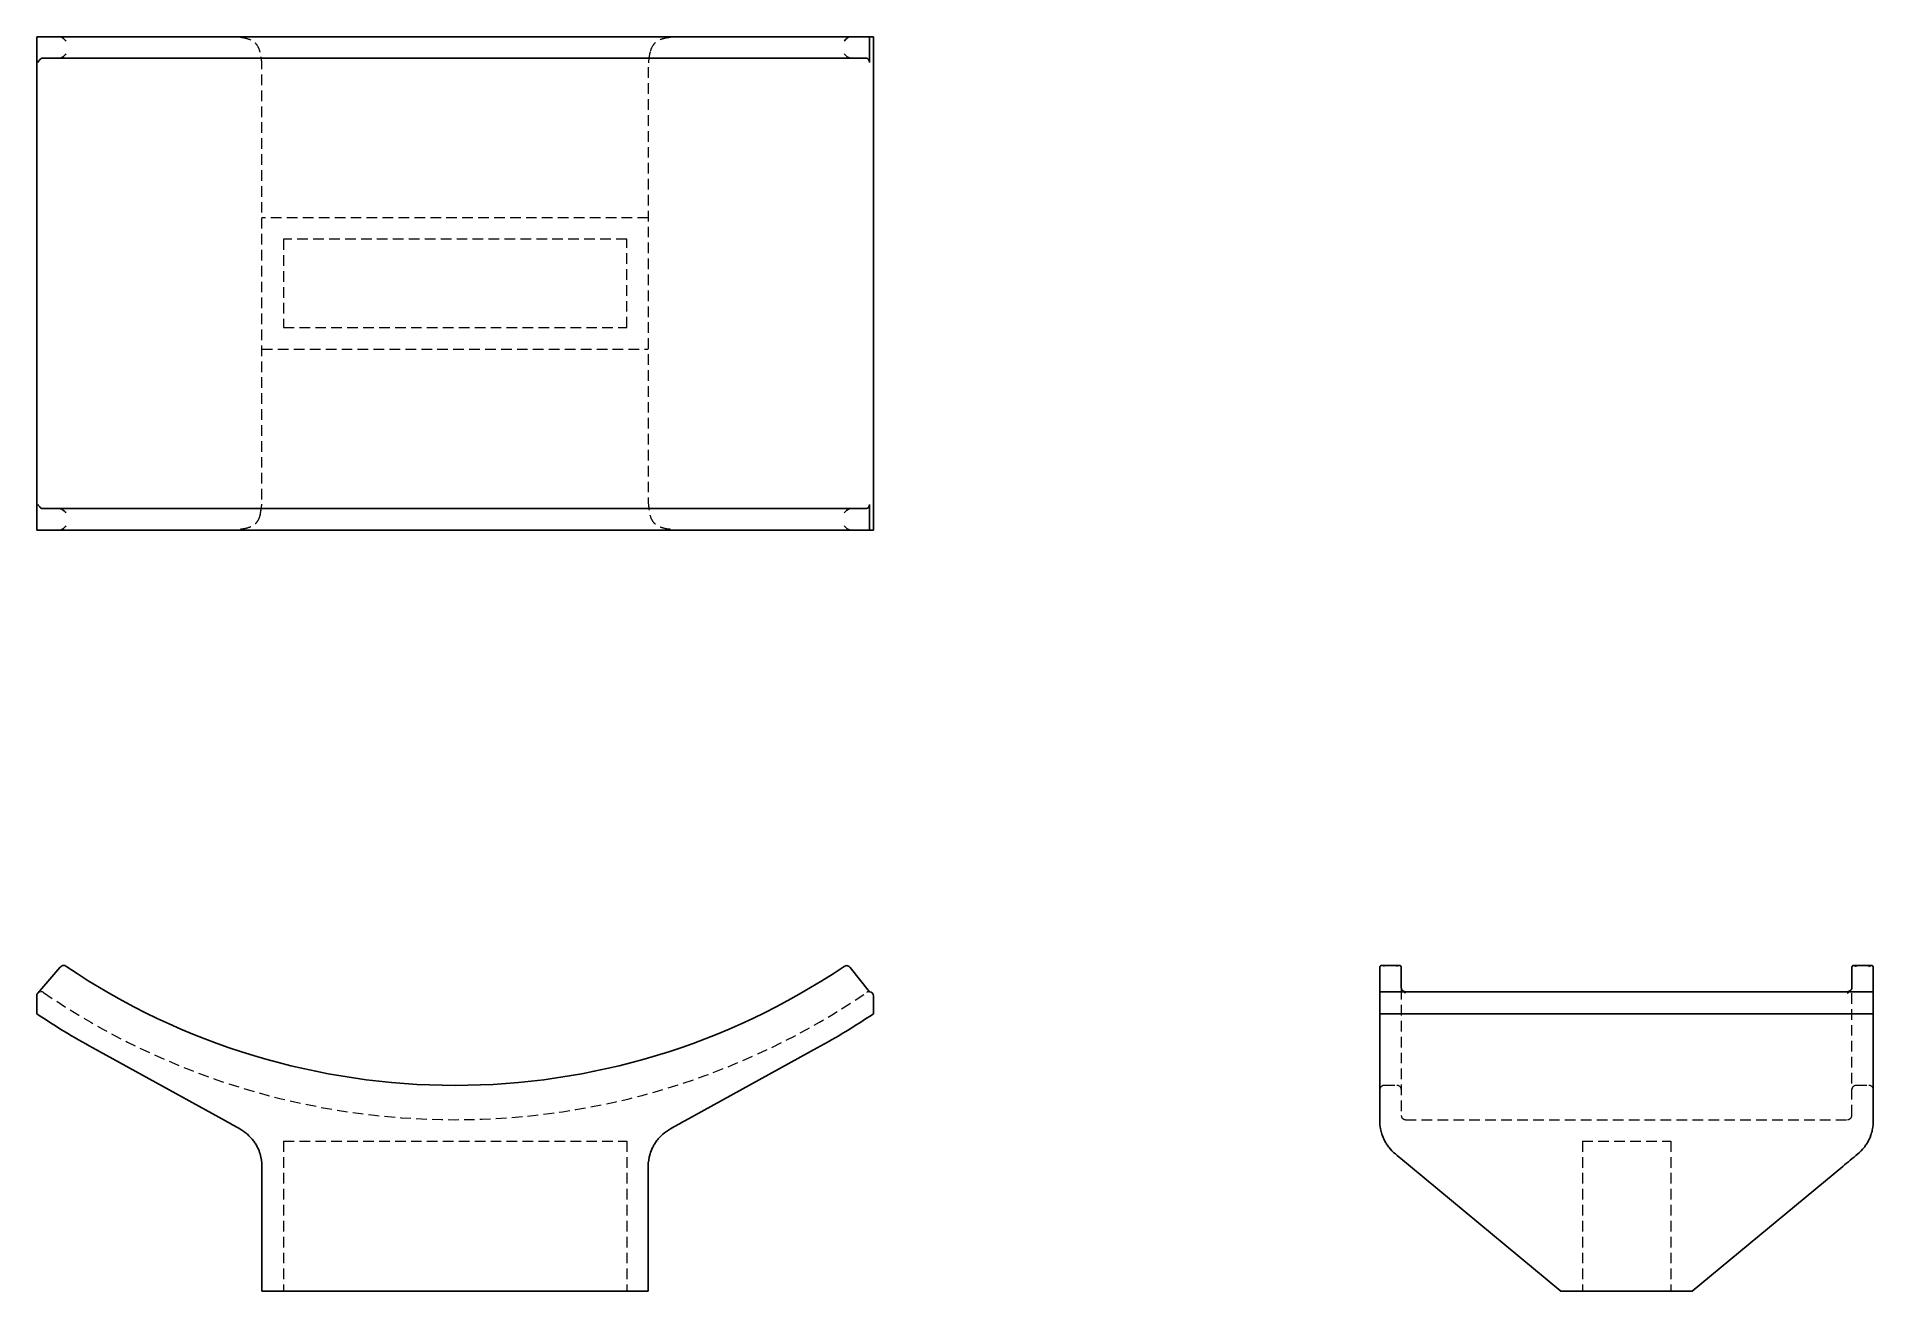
# Model space of a CAD drawing. Header units: millimetres. Extents: x 33 to 252, y 38 to 187.
import ezdxf

# ---------------------------------------------------------------- set-up
doc = ezdxf.new("R2010")
doc.units = ezdxf.units.MM
doc.linetypes.add('HIDDEN', pattern=[1.905, 1.27, -0.635])

msp = doc.modelspace()

# ---------------------------------------------------------------- linework, layer by layer
at = {"color": 7, "linetype": 'Continuous', "lineweight": 25}
for p, q in [((33, 128.51), (33, 187.49)), ((33.12, 187.49), (33, 187.49)), ((35.78, 187.49), (33.12, 187.49)), ((35.78, 187.49), (130.2, 187.49)), ((132.53, 187.49), (130.2, 187.49)), ((132.53, 187.49), (132.53, 184.41)), ((133, 187.49), (132.53, 187.49)), ((133, 187.49), (133, 128.51)), ((35.78, 184.92), (33.7, 184.92)), ((130.2, 184.92), (35.78, 184.92)), ((132.16, 184.92), (130.2, 184.92)), ((35.78, 131.08), (33.7, 131.08)), ((35.78, 131.08), (130.2, 131.08)), ((132.16, 131.08), (130.2, 131.08)), ((132.53, 128.51), (132.53, 131.59)), ((33.12, 128.51), (33, 128.51)), ((35.78, 128.51), (33.12, 128.51)), ((130.2, 128.51), (35.78, 128.51)), ((132.53, 128.51), (130.2, 128.51)), ((133, 128.51), (132.53, 128.51)), ((35.78, 76.25), (33.12, 73.16)), ((132.53, 73.34), (130.2, 76.24)), ((193.51, 73.34), (193.51, 76.24)), ((195.85, 76.47), (193.74, 76.47)), ((195.85, 76.46), (193.74, 76.46)), ((196.08, 73.8), (196.08, 76.24)), ((249.92, 73.8), (249.92, 76.24)), ((252.26, 76.47), (250.15, 76.47)), ((252.26, 76.46), (250.15, 76.46)), ((252.49, 73.34), (252.49, 76.24)), ((33, 72.83), (33, 70.7)), ((133, 70.7), (133, 72.83)), ((193.51, 72.83), (193.51, 73.34)), ((193.51, 73.34), (196.59, 73.34)), ((193.51, 70.7), (193.51, 72.83)), ((196.59, 73.34), (196.58, 73.34)), ((249.41, 73.34), (196.59, 73.34)), ((252.49, 73.34), (249.41, 73.34)), ((252.49, 72.83), (252.49, 73.34)), ((252.49, 70.7), (252.49, 72.83)), ((252.49, 70.7), (193.51, 70.7)), ((193.51, 66.61), (193.51, 70.7)), ((252.49, 66.61), (252.49, 70.7)), ((39.71, 66.61), (55.55, 57.89)), ((110.45, 57.89), (126.29, 66.61)), ((193.51, 57.89), (193.51, 66.61)), ((252.49, 57.89), (252.49, 66.61)), ((59.92, 37.53), (59.92, 52.45)), ((106.08, 52.45), (106.08, 37.53)), ((197.17, 52.45), (215.15, 37.53)), ((230.85, 37.53), (248.83, 52.45)), ((59.92, 37.53), (106.08, 37.53)), ((215.15, 37.53), (230.85, 37.53))]:
    msp.add_line(p, q, dxfattribs=at)
at = {"color": 7, "linetype": 'HIDDEN', "lineweight": 18}
for p, q in [((59.92, 132.17), (59.92, 183.83)), ((106.08, 183.83), (106.08, 132.17)), ((106.08, 165.85), (59.92, 165.85)), ((62.49, 163.28), (62.49, 152.72)), ((103.51, 163.28), (62.49, 163.28)), ((103.51, 152.72), (103.51, 163.28)), ((62.49, 152.72), (103.51, 152.72)), ((59.92, 150.15), (106.08, 150.15)), ((196.08, 73.8), (196.08, 73.67)), ((196.08, 73.67), (196.08, 58.56)), ((249.92, 73.67), (249.92, 73.8)), ((249.92, 58.56), (249.92, 73.67)), ((194.03, 62.15), (195.56, 62.15)), ((250.44, 62.15), (251.97, 62.15)), ((196.59, 58.04), (249.41, 58.04)), ((62.49, 55.48), (62.49, 37.53)), ((62.49, 55.48), (103.51, 55.48)), ((103.51, 55.48), (103.51, 37.53)), ((217.72, 55.48), (228.28, 55.48)), ((217.72, 55.48), (217.72, 37.53)), ((228.28, 55.48), (228.28, 37.53))]:
    msp.add_line(p, q, dxfattribs=at)
at = {"color": 7, "linetype": 'HIDDEN', "lineweight": 18, "flags": 128}
msp.add_lwpolyline([(249.61, 73.38), (249.59, 73.37), (249.57, 73.37)], dxfattribs=at)
at = {"color": 7, "linetype": 'Continuous', "lineweight": 25}
for centre, radius, start, end in [((83, 145.22), 83.08, 235.9589, 304.0297), ((33.51, 72.83), 0.513, 139.265, 180), ((132.49, 72.83), 0.513, 0, 85.6961), ((249.41, 73.85), 0.513, 270, 288.2927), ((83, 145.22), 89.74, 236.1416, 241.1585), ((83, 145.22), 89.74, 298.8415, 303.8584)]:
    msp.add_arc(centre, radius, start, end, dxfattribs=at)
at = {"color": 7, "linetype": 'HIDDEN', "lineweight": 18}
for centre, radius, start, end in [((33.51, 72.83), 0.513, 55.6444, 139.265), ((83, 145.22), 87.18, 235.6444, 304.3556), ((132.49, 72.83), 0.513, 85.6961, 124.3556), ((196.59, 73.85), 0.513, 208.3278, 246.8471), ((196.59, 73.85), 0.513, 246.8471, 268.4486), ((249.41, 73.85), 0.513, 293.4945, 311.4842), ((249.41, 73.85), 0.513, 314.4133, 331.7195), ((194.03, 61.63), 0.513, 90, 180), ((195.56, 61.63), 0.513, 360, 90), ((250.44, 61.63), 0.513, 90, 180), ((251.97, 61.63), 0.513, 360, 90), ((196.59, 58.56), 0.513, 180, 270), ((249.41, 58.56), 0.513, 270, 0)]:
    msp.add_arc(centre, radius, start, end, dxfattribs=at)
at = {"color": 7, "linetype": 'Continuous', "lineweight": 25}
for points in [[(35.82, 187.48), (35.81, 187.49), (35.79, 187.49), (35.78, 187.49)], [(130.2, 187.49), (130.2, 187.49), (130.19, 187.49), (130.18, 187.49)], [(35.78, 184.92), (35.79, 184.92), (35.81, 184.92), (35.82, 184.93)], [(130.18, 184.92), (130.19, 184.92), (130.2, 184.92), (130.2, 184.92)], [(35.82, 131.07), (35.81, 131.08), (35.79, 131.08), (35.78, 131.08)], [(130.2, 131.08), (130.2, 131.08), (130.19, 131.08), (130.18, 131.08)], [(35.78, 128.51), (35.79, 128.51), (35.81, 128.51), (35.82, 128.52)], [(130.18, 128.51), (130.19, 128.51), (130.2, 128.51), (130.2, 128.51)], [(35.78, 76.25), (35.79, 76.26), (35.81, 76.28), (35.82, 76.29)], [(130.18, 76.27), (130.19, 76.26), (130.2, 76.25), (130.2, 76.24)], [(193.51, 76.25), (193.51, 76.26), (193.51, 76.28), (193.52, 76.29)], [(193.51, 76.27), (193.51, 76.26), (193.51, 76.25), (193.51, 76.24)], [(196.07, 76.29), (196.08, 76.28), (196.08, 76.26), (196.08, 76.25)], [(196.08, 76.24), (196.08, 76.25), (196.08, 76.26), (196.08, 76.27)], [(249.92, 76.25), (249.92, 76.26), (249.92, 76.28), (249.93, 76.29)], [(249.92, 76.27), (249.92, 76.26), (249.92, 76.25), (249.92, 76.24)], [(252.48, 76.29), (252.49, 76.28), (252.49, 76.26), (252.49, 76.25)], [(252.49, 76.24), (252.49, 76.25), (252.49, 76.26), (252.49, 76.27)], [(57.27, 56.94), (56.7, 57.25), (56.12, 57.57), (55.55, 57.89)], [(110.45, 57.89), (109.88, 57.57), (109.3, 57.25), (108.73, 56.94)], [(193.51, 57.89), (193.51, 57.57), (193.54, 57.25), (193.6, 56.94)], [(252.4, 56.94), (252.46, 57.25), (252.49, 57.57), (252.49, 57.89)], [(59.7, 53.94), (59.85, 53.46), (59.92, 52.95), (59.92, 52.45)], [(106.08, 52.45), (106.08, 52.95), (106.15, 53.46), (106.3, 53.94)], [(197.17, 52.45), (196.56, 52.95), (195.95, 53.46), (195.37, 53.94)], [(250.63, 53.94), (250.05, 53.46), (249.44, 52.95), (248.83, 52.45)]]:
    msp.add_open_spline(points, degree=3, dxfattribs=at)
for points, knots in [([(35.82, 187.48), (35.87, 187.48), (35.93, 187.45), (36.05, 187.38), (36.12, 187.34), (36.3, 187.19), (36.41, 187.08), (36.49, 186.97)], [0, 0, 0, 0, 0.25, 0.25, 0.5, 0.5, 1, 1, 1, 1]), ([(130.18, 187.49), (130.13, 187.48), (130.07, 187.46), (129.94, 187.39), (129.88, 187.34), (129.69, 187.2), (129.58, 187.08), (129.49, 186.97)], [0, 0, 0, 0, 0.25, 0.25, 0.5, 0.5, 1, 1, 1, 1]), ([(33.7, 184.92), (33.59, 184.92), (33.48, 184.85), (33.29, 184.66), (33.2, 184.53), (33.12, 184.41)], [0, 0, 0, 0, 0.5, 0.5, 1, 1, 1, 1]), ([(35.82, 184.93), (35.87, 184.94), (35.93, 184.96), (36.05, 185.03), (36.12, 185.08), (36.3, 185.22), (36.41, 185.33), (36.49, 185.44)], [0, 0, 0, 0, 0.25, 0.25, 0.5, 0.5, 1, 1, 1, 1]), ([(130.18, 184.92), (130.13, 184.93), (130.07, 184.96), (129.94, 185.02), (129.88, 185.07), (129.69, 185.21), (129.58, 185.33), (129.49, 185.44)], [0, 0, 0, 0, 0.25, 0.25, 0.5, 0.5, 1, 1, 1, 1]), ([(132.16, 184.92), (132.25, 184.92), (132.33, 184.87), (132.44, 184.73), (132.47, 184.68), (132.51, 184.55), (132.53, 184.48), (132.53, 184.41)], [0, 0, 0, 0, 0.5, 0.5, 0.75, 0.75, 1, 1, 1, 1]), ([(33.7, 131.08), (33.59, 131.08), (33.48, 131.15), (33.29, 131.34), (33.2, 131.47), (33.12, 131.59)], [0, 0, 0, 0, 0.5, 0.5, 1, 1, 1, 1]), ([(35.82, 131.07), (35.87, 131.06), (35.93, 131.04), (36.05, 130.97), (36.12, 130.92), (36.3, 130.78), (36.41, 130.67), (36.49, 130.56)], [0, 0, 0, 0, 0.25, 0.25, 0.5, 0.5, 1, 1, 1, 1]), ([(130.18, 131.08), (130.13, 131.07), (130.07, 131.04), (129.94, 130.98), (129.88, 130.93), (129.69, 130.79), (129.58, 130.67), (129.49, 130.56)], [0, 0, 0, 0, 0.25, 0.25, 0.5, 0.5, 1, 1, 1, 1]), ([(132.53, 131.59), (132.53, 131.44), (132.47, 131.31), (132.34, 131.13), (132.25, 131.08), (132.16, 131.08)], [0, 0, 0, 0, 0.5, 0.5, 1, 1, 1, 1]), ([(35.82, 128.52), (35.87, 128.52), (35.93, 128.55), (36.05, 128.62), (36.12, 128.66), (36.3, 128.81), (36.41, 128.92), (36.49, 129.03)], [0, 0, 0, 0, 0.25, 0.25, 0.5, 0.5, 1, 1, 1, 1]), ([(130.18, 128.51), (130.13, 128.52), (130.07, 128.54), (129.94, 128.61), (129.88, 128.66), (129.69, 128.8), (129.58, 128.92), (129.49, 129.03)], [0, 0, 0, 0, 0.25, 0.25, 0.5, 0.5, 1, 1, 1, 1]), ([(35.82, 76.29), (35.87, 76.35), (35.93, 76.39), (36.05, 76.45), (36.12, 76.47), (36.3, 76.48), (36.41, 76.44), (36.49, 76.38)], [0, 0, 0, 0, 0.25, 0.25, 0.5, 0.5, 1, 1, 1, 1]), ([(130.18, 76.27), (130.13, 76.33), (130.07, 76.38), (129.94, 76.44), (129.88, 76.45), (129.69, 76.47), (129.58, 76.43), (129.49, 76.37)], [0, 0, 0, 0, 0.25, 0.25, 0.5, 0.5, 1, 1, 1, 1]), ([(193.74, 76.46), (193.73, 76.46), (193.68, 76.47), (193.61, 76.44), (193.54, 76.37), (193.52, 76.3), (193.51, 76.27)], [0, 0, 0, 0, 0.0361657, 0.4470503, 0.7226645, 1, 1, 1, 1]), ([(193.74, 76.47), (193.7, 76.46), (193.62, 76.46), (193.55, 76.39), (193.53, 76.33), (193.52, 76.29)], [0, 0, 0, 0, 0.412804, 0.705401, 1, 1, 1, 1]), ([(196.08, 76.27), (196.07, 76.3), (196.05, 76.37), (195.98, 76.44), (195.91, 76.47), (195.85, 76.46), (195.85, 76.46)], [0, 0, 0, 0, 0.277336, 0.55295, 0.963834, 1, 1, 1, 1]), ([(196.07, 76.29), (196.06, 76.33), (196.04, 76.39), (195.97, 76.46), (195.89, 76.46), (195.85, 76.47)], [0, 0, 0, 0, 0.294599, 0.587196, 1, 1, 1, 1]), ([(249.92, 76.27), (249.93, 76.3), (249.95, 76.37), (250.02, 76.44), (250.09, 76.47), (250.15, 76.46), (250.15, 76.46)], [0, 0, 0, 0, 0.277336, 0.55295, 0.963834, 1, 1, 1, 1]), ([(249.93, 76.29), (249.94, 76.33), (249.96, 76.39), (250.03, 76.46), (250.11, 76.46), (250.15, 76.47)], [0, 0, 0, 0, 0.294599, 0.587196, 1, 1, 1, 1]), ([(252.26, 76.46), (252.27, 76.46), (252.32, 76.47), (252.39, 76.44), (252.46, 76.37), (252.48, 76.3), (252.49, 76.27)], [0, 0, 0, 0, 0.0361657, 0.4470503, 0.7226645, 1, 1, 1, 1]), ([(252.26, 76.47), (252.3, 76.46), (252.38, 76.46), (252.45, 76.39), (252.47, 76.33), (252.48, 76.29)], [0, 0, 0, 0, 0.412804, 0.705401, 1, 1, 1, 1]), ([(196.59, 73.34), (196.44, 73.34), (196.31, 73.4), (196.13, 73.58), (196.08, 73.69), (196.08, 73.8)], [0, 0, 0, 0, 0.5, 0.5, 1, 1, 1, 1]), ([(249.92, 73.8), (249.92, 73.69), (249.87, 73.58), (249.73, 73.45), (249.68, 73.41), (249.55, 73.36), (249.48, 73.34), (249.41, 73.34)], [0, 0, 0, 0, 0.5, 0.5, 0.75, 0.75, 1, 1, 1, 1]), ([(59.7, 53.94), (59.63, 54.18), (59.53, 54.43), (59.33, 54.84), (59.26, 54.98), (59.09, 55.26), (59, 55.39), (58.69, 55.8), (58.44, 56.07), (57.9, 56.55), (57.59, 56.76), (57.27, 56.94)], [0, 0, 0, 0, 0.25, 0.25, 0.375, 0.375, 0.5, 0.5, 0.75, 0.75, 1, 1, 1, 1]), ([(108.73, 56.94), (108.4, 56.76), (108.11, 56.55), (107.7, 56.19), (107.56, 56.06), (107.32, 55.8), (107.21, 55.67), (107.01, 55.4), (106.91, 55.26), (106.74, 54.98), (106.67, 54.84), (106.47, 54.43), (106.37, 54.18), (106.3, 53.94)], [0, 0, 0, 0, 0.25, 0.25, 0.375, 0.375, 0.5, 0.5, 0.625, 0.625, 0.75, 0.75, 1, 1, 1, 1]), ([(193.6, 56.94), (193.63, 56.76), (193.68, 56.55), (193.8, 56.19), (193.85, 56.06), (193.95, 55.8), (194.01, 55.67), (194.16, 55.4), (194.23, 55.26), (194.41, 54.98), (194.51, 54.84), (194.83, 54.43), (195.08, 54.18), (195.37, 53.94)], [0, 0, 0, 0, 0.25, 0.25, 0.375, 0.375, 0.5, 0.5, 0.625, 0.625, 0.75, 0.75, 1, 1, 1, 1]), ([(252.4, 56.94), (252.37, 56.76), (252.32, 56.55), (252.2, 56.19), (252.15, 56.06), (252.05, 55.8), (251.99, 55.67), (251.84, 55.4), (251.77, 55.26), (251.59, 54.98), (251.49, 54.84), (251.17, 54.43), (250.92, 54.18), (250.63, 53.94)], [0, 0, 0, 0, 0.25, 0.25, 0.375, 0.375, 0.5, 0.5, 0.625, 0.625, 0.75, 0.75, 1, 1, 1, 1])]:
    msp.add_open_spline(points, degree=3, knots=knots, dxfattribs=at)
at = {"color": 7, "linetype": 'HIDDEN', "lineweight": 18}
for points, knots in [([(59.7, 185.63), (59.63, 185.92), (59.53, 186.16), (59.33, 186.49), (59.26, 186.59), (59.09, 186.76), (59, 186.84), (58.69, 187.05), (58.44, 187.16), (57.9, 187.32), (57.59, 187.37), (57.27, 187.4)], [0, 0, 0, 0, 0.25, 0.25, 0.375, 0.375, 0.5, 0.5, 0.75, 0.75, 1, 1, 1, 1]), ([(108.73, 187.4), (108.4, 187.37), (108.11, 187.32), (107.7, 187.2), (107.56, 187.15), (107.32, 187.05), (107.21, 186.99), (107.01, 186.84), (106.91, 186.77), (106.74, 186.59), (106.67, 186.49), (106.47, 186.17), (106.37, 185.92), (106.3, 185.63)], [0, 0, 0, 0, 0.25, 0.25, 0.375, 0.375, 0.5, 0.5, 0.625, 0.625, 0.75, 0.75, 1, 1, 1, 1]), ([(59.7, 130.37), (59.63, 130.08), (59.53, 129.84), (59.33, 129.51), (59.26, 129.41), (59.09, 129.24), (59, 129.16), (58.69, 128.95), (58.44, 128.84), (57.9, 128.68), (57.59, 128.63), (57.27, 128.6)], [0, 0, 0, 0, 0.25, 0.25, 0.375, 0.375, 0.5, 0.5, 0.75, 0.75, 1, 1, 1, 1]), ([(108.73, 128.6), (108.4, 128.63), (108.11, 128.68), (107.7, 128.8), (107.56, 128.85), (107.32, 128.95), (107.21, 129.01), (107.01, 129.16), (106.91, 129.23), (106.74, 129.41), (106.67, 129.51), (106.47, 129.83), (106.37, 130.08), (106.3, 130.37)], [0, 0, 0, 0, 0.25, 0.25, 0.375, 0.375, 0.5, 0.5, 0.625, 0.625, 0.75, 0.75, 1, 1, 1, 1]), ([(194.03, 76.38), (194.02, 76.38), (194, 76.4), (193.91, 76.44), (193.81, 76.48), (193.74, 76.47), (193.74, 76.47)], [0, 0, 0, 0, 0.006905, 0.231428, 0.960349, 1, 1, 1, 1]), ([(194.03, 76.37), (194.02, 76.37), (193.99, 76.39), (193.89, 76.44), (193.8, 76.45), (193.74, 76.46)], [0, 0, 0, 0, 0.006898, 0.342998, 1, 1, 1, 1]), ([(195.85, 76.47), (195.85, 76.47), (195.78, 76.48), (195.68, 76.44), (195.59, 76.4), (195.56, 76.38), (195.56, 76.38)], [0, 0, 0, 0, 0.039651, 0.768572, 0.993095, 1, 1, 1, 1]), ([(195.85, 76.46), (195.79, 76.45), (195.7, 76.44), (195.6, 76.39), (195.56, 76.37), (195.56, 76.37)], [0, 0, 0, 0, 0.657002, 0.993102, 1, 1, 1, 1]), ([(250.15, 76.47), (250.15, 76.47), (250.22, 76.48), (250.32, 76.44), (250.41, 76.4), (250.44, 76.38), (250.44, 76.38)], [0, 0, 0, 0, 0.039651, 0.768572, 0.993095, 1, 1, 1, 1]), ([(250.15, 76.46), (250.21, 76.45), (250.3, 76.44), (250.4, 76.39), (250.44, 76.37), (250.44, 76.37)], [0, 0, 0, 0, 0.657002, 0.993102, 1, 1, 1, 1]), ([(251.97, 76.38), (251.98, 76.38), (252, 76.4), (252.09, 76.44), (252.19, 76.48), (252.26, 76.47), (252.26, 76.47)], [0, 0, 0, 0, 0.0069047, 0.231428, 0.9603489, 1, 1, 1, 1]), ([(251.97, 76.37), (251.98, 76.37), (252.01, 76.39), (252.11, 76.44), (252.2, 76.45), (252.26, 76.46)], [0, 0, 0, 0, 0.006898, 0.342998, 1, 1, 1, 1]), ([(196.14, 73.61), (196.19, 73.54), (196.3, 73.37), (196.49, 73.24), (196.59, 73.16), (196.59, 73.16)], [0, 0, 0, 0, 0.419352, 0.996154, 1, 1, 1, 1]), ([(249.41, 73.16), (249.41, 73.16), (249.51, 73.24), (249.7, 73.37), (249.81, 73.54), (249.86, 73.61)], [0, 0, 0, 0, 0.003842, 0.580008, 1, 1, 1, 1])]:
    msp.add_open_spline(points, degree=3, knots=knots, dxfattribs=at)
for points in [[(59.92, 183.83), (59.92, 184.44), (59.85, 185.05), (59.7, 185.63)], [(106.3, 185.63), (106.15, 185.05), (106.08, 184.44), (106.08, 183.83)], [(59.7, 130.37), (59.85, 130.95), (59.92, 131.56), (59.92, 132.17)], [(106.08, 132.17), (106.08, 131.56), (106.15, 130.95), (106.3, 130.37)]]:
    msp.add_open_spline(points, degree=3, dxfattribs=at)

doc.saveas('drawing.dxf')
